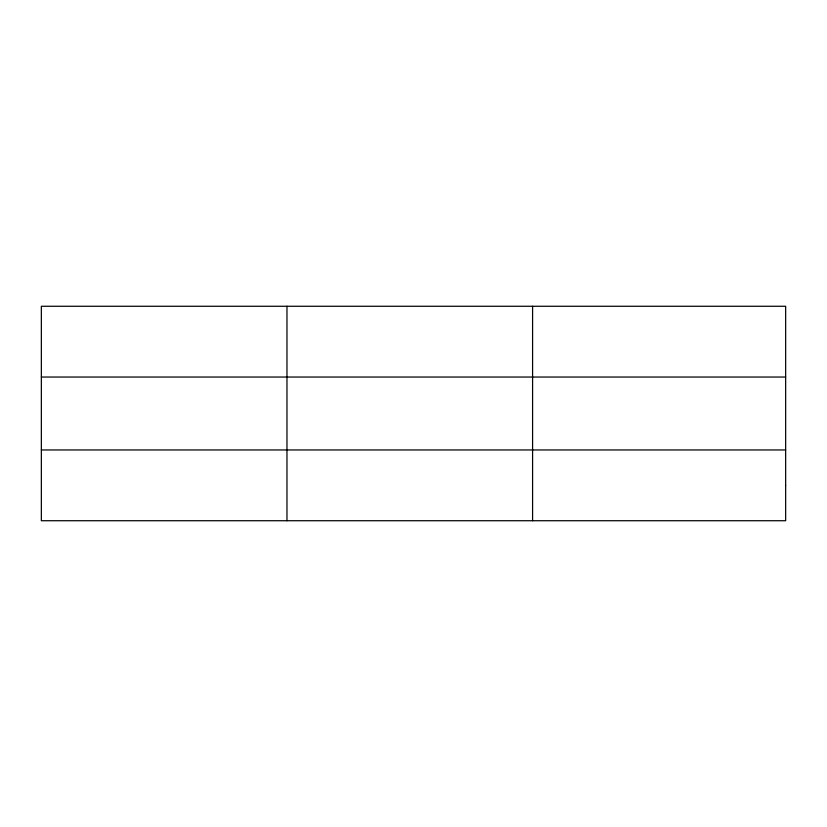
<?xml version="1.0" encoding="UTF-8"?>
<svg xmlns="http://www.w3.org/2000/svg" width="827" height="827" viewBox="0 0 827 827"><rect width="100%" height="100%" fill="white"/><g stroke="black" fill="none" stroke-linecap="round" stroke-linejoin="round"><path stroke-width="1.24" d="M286.969 520.731L286.969 306.269M532.588 520.731L532.588 306.269M41.35 377.04L785.65 377.04M41.35 449.96L785.65 449.96M785.65 485.346L785.65 520.731L41.35 520.731L41.35 306.269L785.65 306.269L785.65 485.346"/></g></svg>
